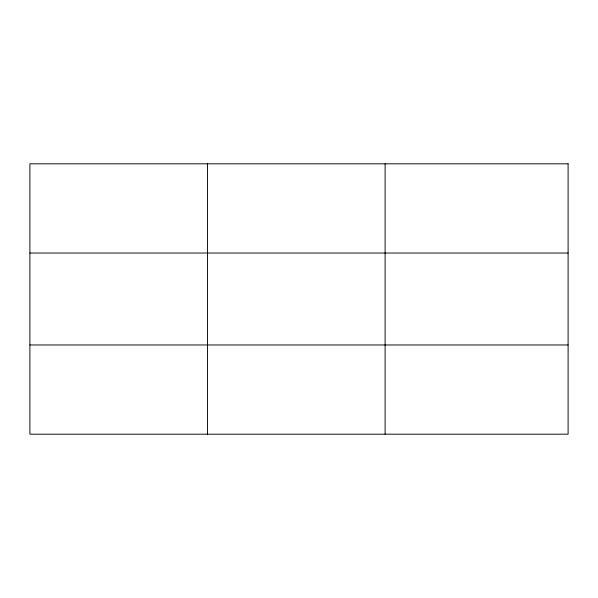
<?xml version="1.0" encoding="UTF-8"?>
<svg xmlns="http://www.w3.org/2000/svg" width="598" height="598" viewBox="0 0 598 598"><rect width="100%" height="100%" fill="white"/><g stroke="black" fill="none" stroke-linecap="round" stroke-linejoin="round"><path stroke-width="0.9" d="M207.506 434.185L207.506 163.815M385.112 434.185L385.112 163.815M29.9 253.036L568.1 253.036M29.9 344.964L568.1 344.964M568.1 163.815L568.1 434.185L29.9 434.185L29.9 163.815L568.1 163.815"/></g></svg>
